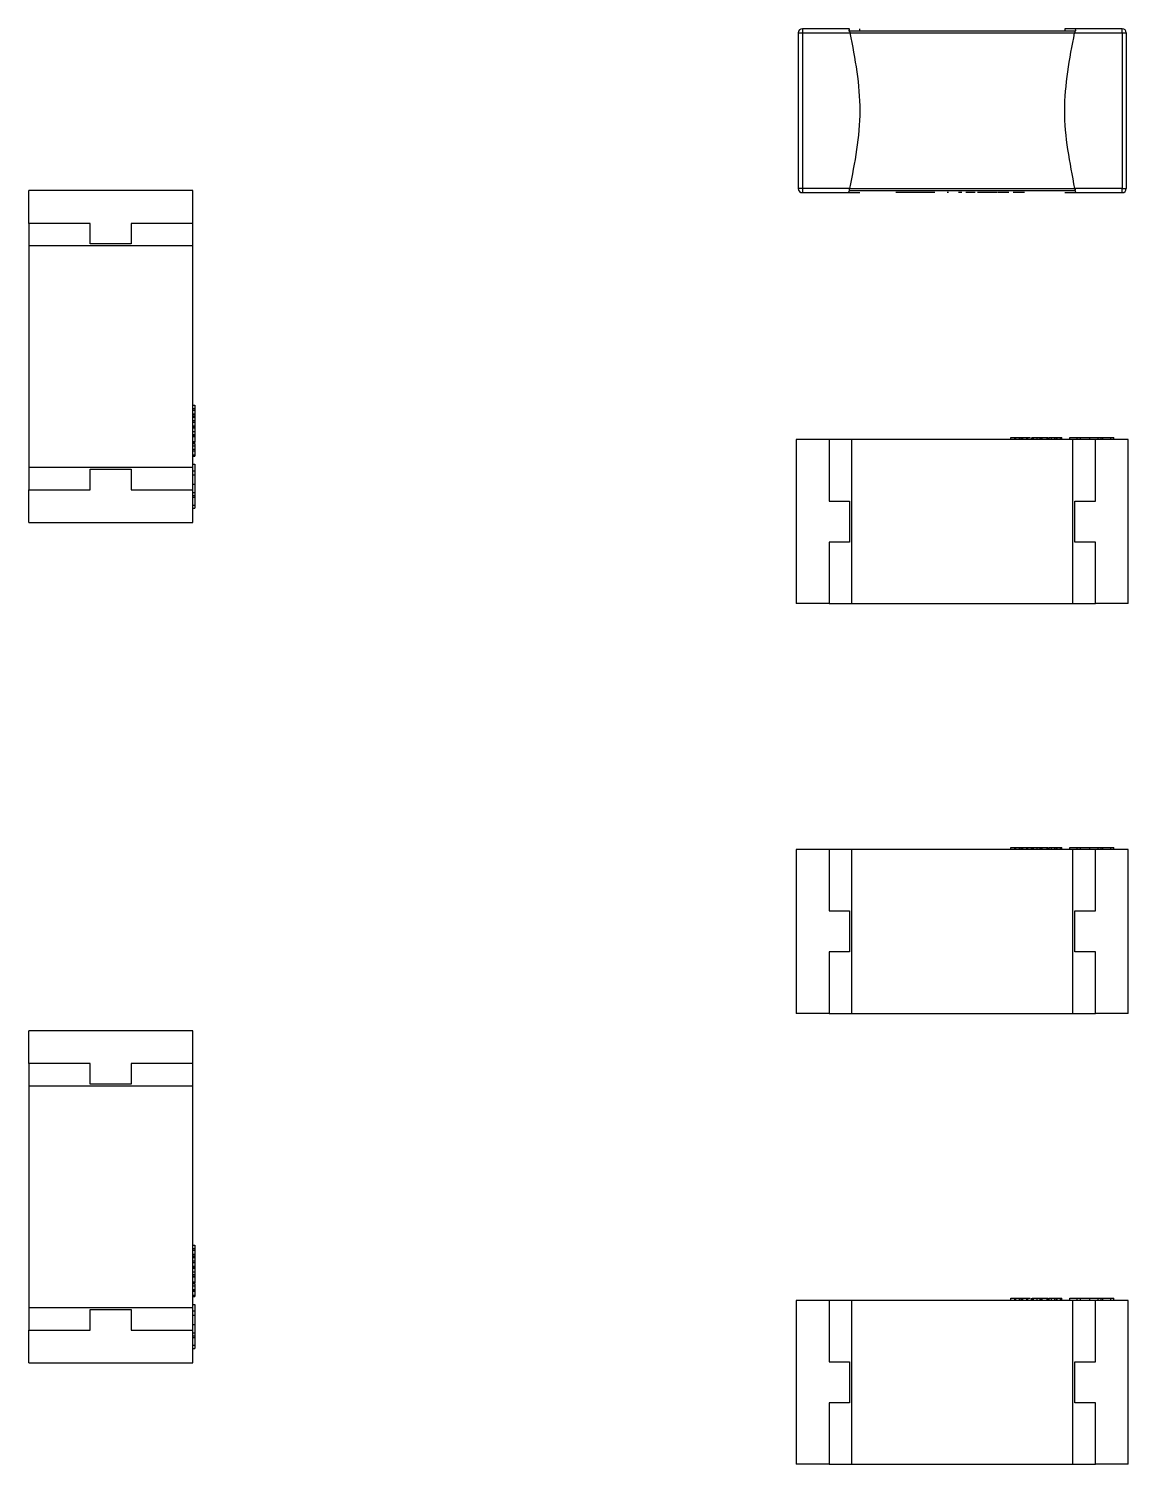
# Model space of a CAD drawing. Header units: millimetres. Extents: x 5 to 415, y 5 to 292.
# Drawn here: x 148.58 to 153.95, y 224.3 to 231.3 of the extents above; entities that cross this region are included whole.
import ezdxf

# ---------------------------------------------------------------- set-up
doc = ezdxf.new("R2010")
doc.units = ezdxf.units.MM

msp = doc.modelspace()

# ---------------------------------------------------------------- linework, layer by layer
at = {"color": 7, "linetype": 'Continuous', "lineweight": 25}
for p, q in [((152.3392, 231.2801), (152.3392, 230.5201)), ((152.3392, 231.2801), (152.3592, 231.2801)), ((152.3592, 231.3001), (152.3592, 231.2801)), ((152.5895, 231.3001), (152.3592, 231.3001)), ((152.3592, 231.2801), (152.591, 231.2801)), ((152.3592, 231.2801), (152.3592, 230.5201)), ((152.5866, 231.2968), (152.5849, 231.2901)), ((152.5895, 231.3001), (152.5869, 231.2974)), ((152.5884, 231.2844), (152.5884, 231.2974)), ((152.5884, 231.2901), (152.591, 231.2801)), ((152.5895, 231.2901), (152.5886, 231.2894)), ((152.5895, 231.2901), (153.6889, 231.2901)), ((152.591, 231.2801), (153.6874, 231.2801)), ((152.6392, 231.2901), (152.6392, 231.3001)), ((153.6392, 231.3001), (153.6392, 231.2901)), ((153.6889, 231.3001), (153.6392, 231.3001)), ((153.6874, 231.2801), (153.9192, 231.2801)), ((153.9192, 231.3001), (153.6889, 231.3001)), ((153.9192, 231.2801), (153.9192, 231.3001)), ((153.9192, 231.2801), (153.9192, 230.5201)), ((153.9192, 231.2801), (153.9392, 231.2801)), ((153.9392, 231.2801), (153.9392, 230.5201)), ((148.5843, 230.3501), (148.5843, 230.5101)), ((149.3843, 230.5101), (148.5843, 230.5101)), ((149.3843, 230.3501), (149.3843, 230.5101)), ((152.3592, 230.5201), (152.3392, 230.5201)), ((152.3592, 230.5201), (152.3592, 230.5001)), ((152.5895, 230.5201), (152.3592, 230.5201)), ((152.3592, 230.5001), (152.591, 230.5001)), ((152.5866, 230.5091), (152.5849, 230.5028)), ((152.5895, 230.5201), (152.5869, 230.5101)), ((152.5884, 230.5028), (152.591, 230.5001)), ((152.5895, 230.5201), (153.6889, 230.5201)), ((152.591, 230.5101), (153.6874, 230.5101)), ((152.591, 230.5001), (152.6388, 230.5001)), ((152.8749, 230.5001), (152.8649, 230.5001)), ((152.894, 230.5001), (152.8749, 230.5001)), ((153.1292, 230.5001), (153.1214, 230.5001)), ((153.1375, 230.5001), (153.1292, 230.5001)), ((153.2017, 230.5001), (153.1873, 230.5001)), ((153.2454, 230.5001), (153.2139, 230.5001)), ((153.2467, 230.5001), (153.2454, 230.5001)), ((153.2488, 230.5001), (153.2467, 230.5001)), ((153.2583, 230.5001), (153.2488, 230.5001)), ((153.2757, 230.5001), (153.2583, 230.5001)), ((153.3346, 230.5001), (153.3113, 230.5001)), ((153.343, 230.5001), (153.3346, 230.5001)), ((153.3662, 230.5001), (153.343, 230.5001)), ((153.411, 230.5001), (153.3877, 230.5001)), ((153.4194, 230.5001), (153.411, 230.5001)), ((153.4426, 230.5001), (153.4194, 230.5001)), ((153.6396, 230.5001), (153.6874, 230.5001)), ((153.6874, 230.5001), (153.69, 230.5028)), ((153.6874, 230.5001), (153.9192, 230.5001)), ((153.6916, 230.5101), (153.6889, 230.5201)), ((153.9192, 230.5201), (153.6889, 230.5201)), ((153.6936, 230.5028), (153.6918, 230.5091)), ((153.9192, 230.5001), (153.9192, 230.5201)), ((153.9192, 230.5201), (153.9392, 230.5201)), ((148.8843, 230.3501), (148.5843, 230.3501)), ((148.5843, 230.3501), (148.5843, 230.2401)), ((148.8843, 230.2501), (148.8843, 230.3501)), ((149.3843, 230.3501), (149.0843, 230.3501)), ((149.0843, 230.3501), (149.0843, 230.2501)), ((149.3843, 230.2401), (149.3843, 230.3501)), ((149.3843, 230.2401), (148.5843, 230.2401)), ((148.5843, 230.2401), (148.5843, 229.1601)), ((149.0843, 230.2501), (148.8843, 230.2501)), ((149.3843, 229.1601), (149.3843, 230.2401)), ((149.3843, 229.4638), (149.3943, 229.4638)), ((149.3943, 229.4458), (149.3843, 229.4458)), ((149.3843, 229.4392), (149.3943, 229.4392)), ((149.3843, 229.4211), (149.3943, 229.4211)), ((149.3843, 229.4185), (149.3943, 229.4185)), ((149.3943, 229.4638), (149.3943, 229.4458)), ((149.3943, 229.4458), (149.3943, 229.4392)), ((149.3943, 229.4392), (149.3943, 229.4211)), ((149.3843, 229.4113), (149.3943, 229.4113)), ((149.3843, 229.4044), (149.3943, 229.4044)), ((149.3943, 229.3863), (149.3843, 229.3863)), ((149.3843, 229.3798), (149.3943, 229.3798)), ((149.3843, 229.3617), (149.3943, 229.3617)), ((149.3843, 229.3591), (149.3943, 229.3591)), ((149.3843, 229.3519), (149.3943, 229.3519)), ((149.3943, 229.4113), (149.3943, 229.4058)), ((149.3943, 229.4044), (149.3943, 229.3863)), ((149.3943, 229.3863), (149.3943, 229.3798)), ((149.3943, 229.3798), (149.3943, 229.3617)), ((149.3943, 229.3617), (149.3943, 229.3609)), ((149.3843, 229.334), (149.3943, 229.334)), ((149.3843, 229.3204), (149.3943, 229.3204)), ((149.3843, 229.3131), (149.3943, 229.3131)), ((149.3943, 229.3115), (149.3843, 229.3115)), ((149.3843, 229.3104), (149.3943, 229.3104)), ((149.3843, 229.286), (149.3943, 229.286)), ((149.3843, 229.2843), (149.3943, 229.2843)), ((149.3843, 229.2805), (149.3943, 229.2805)), ((149.3943, 229.2805), (149.3843, 229.2805)), ((149.3843, 229.2765), (149.3943, 229.2765)), ((149.3943, 229.334), (149.3943, 229.3204)), ((149.3943, 229.3204), (149.3943, 229.3131)), ((149.3943, 229.3131), (149.3943, 229.3115)), ((149.3943, 229.3115), (149.3943, 229.3104)), ((149.3943, 229.3104), (149.3943, 229.286)), ((149.3943, 229.2853), (149.3943, 229.2843)), ((152.3292, 229.2951), (152.3292, 228.4951)), ((152.4892, 229.2951), (152.3292, 229.2951)), ((152.4892, 229.2951), (152.4892, 228.9951)), ((152.5992, 229.2951), (152.4892, 229.2951)), ((152.5992, 229.2951), (152.5992, 228.4951)), ((153.6792, 229.2951), (152.5992, 229.2951)), ((153.3755, 229.3051), (153.3936, 229.3051)), ((153.3755, 229.2951), (153.3755, 229.3051)), ((153.3936, 229.3051), (153.3936, 229.2951)), ((153.3936, 229.3051), (153.4001, 229.3051)), ((153.4001, 229.2951), (153.4001, 229.3051)), ((153.4001, 229.3051), (153.4182, 229.3051)), ((153.4182, 229.2951), (153.4182, 229.3051)), ((153.4208, 229.2951), (153.4208, 229.3051)), ((153.428, 229.3051), (153.4335, 229.3051)), ((153.428, 229.2951), (153.428, 229.3051)), ((153.4349, 229.3051), (153.453, 229.3051)), ((153.4349, 229.2951), (153.4349, 229.3051)), ((153.453, 229.3051), (153.453, 229.2951)), ((153.453, 229.3051), (153.4595, 229.3051)), ((153.4595, 229.2951), (153.4595, 229.3051)), ((153.4595, 229.3051), (153.4711, 229.3051)), ((153.4776, 229.2951), (153.4776, 229.3051)), ((153.4802, 229.2951), (153.4802, 229.3051)), ((153.4874, 229.2951), (153.4874, 229.3051)), ((153.5053, 229.3051), (153.5189, 229.3051)), ((153.5053, 229.2951), (153.5053, 229.3051)), ((153.5189, 229.2951), (153.5189, 229.3051)), ((153.5189, 229.3051), (153.5262, 229.3051)), ((153.5262, 229.3051), (153.5278, 229.3051)), ((153.5262, 229.2951), (153.5262, 229.3051)), ((153.5278, 229.3051), (153.5289, 229.3051)), ((153.5278, 229.3051), (153.5278, 229.2951)), ((153.5289, 229.3051), (153.5534, 229.3051)), ((153.5289, 229.2951), (153.5289, 229.3051)), ((153.5534, 229.2951), (153.5534, 229.3051)), ((153.554, 229.3051), (153.555, 229.3051)), ((153.555, 229.2951), (153.555, 229.3051)), ((153.5588, 229.2951), (153.5588, 229.3051)), ((153.5589, 229.3051), (153.5589, 229.2951)), ((153.5629, 229.2951), (153.5629, 229.3051)), ((153.5741, 229.2951), (153.5741, 229.3051)), ((153.5915, 229.2951), (153.5915, 229.3051)), ((153.5984, 229.2951), (153.5984, 229.3051)), ((153.5998, 229.3051), (153.5998, 229.2951)), ((153.6003, 229.3051), (153.6192, 229.3051)), ((153.6003, 229.3051), (153.6003, 229.2951)), ((153.6192, 229.3051), (153.6254, 229.3051)), ((153.6192, 229.2951), (153.6192, 229.3051)), ((153.6254, 229.2951), (153.6254, 229.3051)), ((153.6642, 229.2951), (153.6642, 229.3051)), ((153.6792, 228.4951), (153.6792, 229.2951)), ((153.7892, 229.2951), (153.6792, 229.2951)), ((153.6976, 229.3051), (153.6976, 229.2951)), ((153.7158, 229.2951), (153.7158, 229.3051)), ((153.7617, 229.2951), (153.7617, 229.3051)), ((153.9492, 229.2951), (153.7892, 229.2951)), ((153.7892, 228.9951), (153.7892, 229.2951)), ((153.8022, 229.2951), (153.8022, 229.3051)), ((153.8171, 229.2951), (153.8171, 229.3051)), ((153.8248, 229.2951), (153.8248, 229.3051)), ((153.8636, 229.2951), (153.8636, 229.3051)), ((153.8795, 229.2951), (153.8795, 229.3051)), ((153.9492, 228.4951), (153.9492, 229.2951)), ((149.3843, 229.2652), (149.3943, 229.2652)), ((149.3843, 229.2478), (149.3943, 229.2478)), ((149.3843, 229.2409), (149.3943, 229.2409)), ((149.3943, 229.2395), (149.3843, 229.2395)), ((149.3943, 229.239), (149.3843, 229.239)), ((149.3843, 229.2201), (149.3943, 229.2201)), ((149.3843, 229.214), (149.3943, 229.214)), ((149.3943, 229.239), (149.3943, 229.2201)), ((149.3943, 229.2201), (149.3943, 229.214)), ((148.5843, 229.1601), (149.3843, 229.1601)), ((148.5843, 229.1601), (148.5843, 229.0501)), ((148.8843, 229.1501), (149.0843, 229.1501)), ((148.8843, 229.0501), (148.8843, 229.1501)), ((149.0843, 229.1501), (149.0843, 229.0501)), ((149.3843, 229.1751), (149.3943, 229.1751)), ((149.3843, 229.0501), (149.3843, 229.1601)), ((149.3943, 229.1417), (149.3843, 229.1417)), ((149.3843, 229.1235), (149.3943, 229.1235)), ((149.3843, 229.0776), (149.3943, 229.0776)), ((148.5843, 229.0501), (148.8843, 229.0501)), ((148.5843, 228.8901), (148.5843, 229.0501)), ((149.0843, 229.0501), (149.3843, 229.0501)), ((149.3843, 228.8901), (149.3843, 229.0501)), ((149.3843, 229.0371), (149.3943, 229.0371)), ((149.3843, 229.0223), (149.3943, 229.0223)), ((149.3843, 229.0145), (149.3943, 229.0145)), ((152.4892, 228.9951), (152.5892, 228.9951)), ((152.5892, 228.9951), (152.5892, 228.7951)), ((153.6892, 228.7951), (153.6892, 228.9951)), ((153.6892, 228.9951), (153.7892, 228.9951)), ((149.3843, 228.9757), (149.3943, 228.9757)), ((149.3843, 228.9598), (149.3943, 228.9598)), ((148.5843, 228.8901), (149.3843, 228.8901)), ((152.5892, 228.7951), (152.4892, 228.7951)), ((152.4892, 228.7951), (152.4892, 228.4951)), ((153.7892, 228.7951), (153.6892, 228.7951)), ((153.7892, 228.4951), (153.7892, 228.7951)), ((152.4892, 228.4951), (152.3292, 228.4951)), ((152.4892, 228.4951), (152.5992, 228.4951)), ((152.5992, 228.4951), (153.6792, 228.4951)), ((153.6792, 228.4951), (153.7892, 228.4951)), ((153.9492, 228.4951), (153.7892, 228.4951)), ((152.3292, 227.2951), (152.3292, 226.4951)), ((152.4892, 227.2951), (152.3292, 227.2951)), ((152.4892, 227.2951), (152.4892, 226.9951)), ((152.5992, 227.2951), (152.4892, 227.2951)), ((153.6792, 227.2951), (152.5992, 227.2951)), ((152.5992, 227.2951), (152.5992, 226.4951)), ((153.3755, 227.3051), (153.3936, 227.3051)), ((153.3755, 227.2951), (153.3755, 227.3051)), ((153.3936, 227.3051), (153.4001, 227.3051)), ((153.3936, 227.3051), (153.3936, 227.2951)), ((153.4001, 227.3051), (153.4182, 227.3051)), ((153.4001, 227.2951), (153.4001, 227.3051)), ((153.4182, 227.2951), (153.4182, 227.3051)), ((153.4208, 227.2951), (153.4208, 227.3051)), ((153.428, 227.2951), (153.428, 227.3051)), ((153.428, 227.3051), (153.4335, 227.3051)), ((153.4349, 227.3051), (153.453, 227.3051)), ((153.4349, 227.2951), (153.4349, 227.3051)), ((153.453, 227.3051), (153.453, 227.2951)), ((153.453, 227.3051), (153.4595, 227.3051)), ((153.4595, 227.2951), (153.4595, 227.3051)), ((153.4595, 227.3051), (153.4776, 227.3051)), ((153.4776, 227.2951), (153.4776, 227.3051)), ((153.4776, 227.3051), (153.4784, 227.3051)), ((153.4802, 227.2951), (153.4802, 227.3051)), ((153.4874, 227.2951), (153.4874, 227.3051)), ((153.5053, 227.3051), (153.5189, 227.3051)), ((153.5053, 227.2951), (153.5053, 227.3051)), ((153.5189, 227.2951), (153.5189, 227.3051)), ((153.5189, 227.3051), (153.5262, 227.3051)), ((153.5262, 227.2951), (153.5262, 227.3051)), ((153.5262, 227.3051), (153.5278, 227.3051)), ((153.5278, 227.3051), (153.5289, 227.3051)), ((153.5278, 227.3051), (153.5278, 227.2951)), ((153.5289, 227.2951), (153.5289, 227.3051)), ((153.5289, 227.3051), (153.5534, 227.3051)), ((153.5534, 227.2951), (153.5534, 227.3051)), ((153.554, 227.3051), (153.555, 227.3051)), ((153.555, 227.2951), (153.555, 227.3051)), ((153.5588, 227.2951), (153.5588, 227.3051)), ((153.5589, 227.3051), (153.5589, 227.2951)), ((153.5629, 227.2951), (153.5629, 227.3051)), ((153.5741, 227.2951), (153.5741, 227.3051)), ((153.5915, 227.2951), (153.5915, 227.3051)), ((153.5984, 227.2951), (153.5984, 227.3051)), ((153.5998, 227.3051), (153.5998, 227.2951)), ((153.6003, 227.3051), (153.6192, 227.3051)), ((153.6003, 227.3051), (153.6003, 227.2951)), ((153.6192, 227.2951), (153.6192, 227.3051)), ((153.6192, 227.3051), (153.6254, 227.3051)), ((153.6254, 227.2951), (153.6254, 227.3051)), ((153.6642, 227.2951), (153.6642, 227.3051)), ((153.6792, 226.4951), (153.6792, 227.2951)), ((153.7892, 227.2951), (153.6792, 227.2951)), ((153.6976, 227.3051), (153.6976, 227.2951)), ((153.7158, 227.2951), (153.7158, 227.3051)), ((153.7617, 227.2951), (153.7617, 227.3051)), ((153.7892, 226.9951), (153.7892, 227.2951)), ((153.9492, 227.2951), (153.7892, 227.2951)), ((153.8022, 227.2951), (153.8022, 227.3051)), ((153.8171, 227.2951), (153.8171, 227.3051)), ((153.8248, 227.2951), (153.8248, 227.3051)), ((153.8636, 227.2951), (153.8636, 227.3051)), ((153.8795, 227.2951), (153.8795, 227.3051)), ((153.9492, 226.4951), (153.9492, 227.2951)), ((152.4892, 226.9951), (152.5892, 226.9951)), ((152.5892, 226.9951), (152.5892, 226.7951)), ((153.6892, 226.9951), (153.7892, 226.9951)), ((153.6892, 226.7951), (153.6892, 226.9951)), ((152.5892, 226.7951), (152.4892, 226.7951)), ((152.4892, 226.7951), (152.4892, 226.4951)), ((153.7892, 226.7951), (153.6892, 226.7951)), ((153.7892, 226.4951), (153.7892, 226.7951)), ((152.4892, 226.4951), (152.3292, 226.4951)), ((152.4892, 226.4951), (152.5992, 226.4951)), ((152.5992, 226.4951), (153.6792, 226.4951)), ((153.6792, 226.4951), (153.7892, 226.4951)), ((153.9492, 226.4951), (153.7892, 226.4951)), ((148.5843, 226.2501), (148.5843, 226.4101)), ((149.3843, 226.4101), (148.5843, 226.4101)), ((149.3843, 226.2501), (149.3843, 226.4101)), ((148.8843, 226.2501), (148.5843, 226.2501)), ((148.5843, 226.2501), (148.5843, 226.1401)), ((148.8843, 226.1501), (148.8843, 226.2501)), ((149.3843, 226.2501), (149.0843, 226.2501)), ((149.0843, 226.2501), (149.0843, 226.1501)), ((149.3843, 226.1401), (149.3843, 226.2501)), ((149.3843, 226.1401), (148.5843, 226.1401)), ((148.5843, 226.1401), (148.5843, 225.0601)), ((149.0843, 226.1501), (148.8843, 226.1501)), ((149.3843, 225.0601), (149.3843, 226.1401)), ((149.3843, 225.3638), (149.3943, 225.3638)), ((149.3943, 225.3638), (149.3943, 225.3458)), ((149.3943, 225.3458), (149.3843, 225.3458)), ((149.3843, 225.3392), (149.3943, 225.3392)), ((149.3843, 225.3211), (149.3943, 225.3211)), ((149.3843, 225.3185), (149.3943, 225.3185)), ((149.3843, 225.3113), (149.3943, 225.3113)), ((149.3843, 225.3044), (149.3943, 225.3044)), ((149.3943, 225.2863), (149.3843, 225.2863)), ((149.3943, 225.3458), (149.3943, 225.3392)), ((149.3943, 225.3392), (149.3943, 225.3211)), ((149.3943, 225.3113), (149.3943, 225.3058)), ((149.3943, 225.3044), (149.3943, 225.2863)), ((149.3943, 225.2863), (149.3943, 225.2798)), ((149.3843, 225.2798), (149.3943, 225.2798)), ((149.3843, 225.2617), (149.3943, 225.2617)), ((149.3843, 225.2591), (149.3943, 225.2591)), ((149.3843, 225.2519), (149.3943, 225.2519)), ((149.3843, 225.234), (149.3943, 225.234)), ((149.3843, 225.2204), (149.3943, 225.2204)), ((149.3843, 225.2131), (149.3943, 225.2131)), ((149.3943, 225.2115), (149.3843, 225.2115)), ((149.3943, 225.2798), (149.3943, 225.2617)), ((149.3943, 225.2617), (149.3943, 225.2609)), ((149.3943, 225.234), (149.3943, 225.2204)), ((149.3943, 225.2204), (149.3943, 225.2131)), ((149.3943, 225.2131), (149.3943, 225.2115)), ((149.3943, 225.2115), (149.3943, 225.2104)), ((149.3843, 225.2104), (149.3943, 225.2104)), ((149.3843, 225.186), (149.3943, 225.186)), ((149.3843, 225.1843), (149.3943, 225.1843)), ((149.3843, 225.1805), (149.3943, 225.1805)), ((149.3943, 225.1805), (149.3843, 225.1805)), ((149.3843, 225.1765), (149.3943, 225.1765)), ((149.3843, 225.1652), (149.3943, 225.1652)), ((149.3843, 225.1478), (149.3943, 225.1478)), ((149.3843, 225.1409), (149.3943, 225.1409)), ((149.3943, 225.2104), (149.3943, 225.186)), ((149.3943, 225.1853), (149.3943, 225.1843)), ((149.3943, 225.1395), (149.3843, 225.1395)), ((149.3943, 225.139), (149.3843, 225.139)), ((149.3843, 225.1201), (149.3943, 225.1201)), ((149.3843, 225.114), (149.3943, 225.114)), ((149.3843, 225.0751), (149.3943, 225.0751)), ((149.3943, 225.1395), (149.3943, 225.139)), ((149.3943, 225.139), (149.3943, 225.1201)), ((149.3943, 225.1201), (149.3943, 225.114)), ((152.3292, 225.0951), (152.3292, 224.2951)), ((152.4892, 225.0951), (152.3292, 225.0951)), ((152.4892, 225.0951), (152.4892, 224.7951)), ((152.5992, 225.0951), (152.4892, 225.0951)), ((152.5992, 225.0951), (152.5992, 224.2951)), ((153.6792, 225.0951), (152.5992, 225.0951)), ((153.3755, 225.1051), (153.3936, 225.1051)), ((153.3755, 225.0951), (153.3755, 225.1051)), ((153.3936, 225.1051), (153.4001, 225.1051)), ((153.3936, 225.1051), (153.3936, 225.0951)), ((153.4001, 225.1051), (153.4182, 225.1051)), ((153.4001, 225.0951), (153.4001, 225.1051)), ((153.4182, 225.0951), (153.4182, 225.1051)), ((153.4208, 225.0951), (153.4208, 225.1051)), ((153.428, 225.0951), (153.428, 225.1051)), ((153.428, 225.1051), (153.4335, 225.1051)), ((153.4349, 225.1051), (153.453, 225.1051)), ((153.4349, 225.0951), (153.4349, 225.1051)), ((153.453, 225.1051), (153.4595, 225.1051)), ((153.453, 225.1051), (153.453, 225.0951)), ((153.4595, 225.0951), (153.4595, 225.1051)), ((153.4595, 225.1051), (153.4711, 225.1051)), ((153.4776, 225.0951), (153.4776, 225.1051)), ((153.4802, 225.0951), (153.4802, 225.1051)), ((153.4874, 225.0951), (153.4874, 225.1051)), ((153.5053, 225.1051), (153.5189, 225.1051)), ((153.5053, 225.0951), (153.5053, 225.1051)), ((153.5189, 225.0951), (153.5189, 225.1051)), ((153.5189, 225.1051), (153.5262, 225.1051)), ((153.5262, 225.1051), (153.5278, 225.1051)), ((153.5262, 225.0951), (153.5262, 225.1051)), ((153.5278, 225.1051), (153.5289, 225.1051)), ((153.5278, 225.1051), (153.5278, 225.0951)), ((153.5289, 225.1051), (153.5534, 225.1051)), ((153.5289, 225.0951), (153.5289, 225.1051)), ((153.5534, 225.0951), (153.5534, 225.1051)), ((153.554, 225.1051), (153.555, 225.1051)), ((153.555, 225.0951), (153.555, 225.1051)), ((153.5588, 225.0951), (153.5588, 225.1051)), ((153.5589, 225.1051), (153.5589, 225.0951)), ((153.5629, 225.0951), (153.5629, 225.1051)), ((153.5741, 225.0951), (153.5741, 225.1051)), ((153.5915, 225.0951), (153.5915, 225.1051)), ((153.5984, 225.0951), (153.5984, 225.1051)), ((153.5998, 225.1051), (153.5998, 225.0951)), ((153.6003, 225.1051), (153.6192, 225.1051)), ((153.6003, 225.1051), (153.6003, 225.0951)), ((153.6192, 225.1051), (153.6254, 225.1051)), ((153.6192, 225.0951), (153.6192, 225.1051)), ((153.6254, 225.0951), (153.6254, 225.1051)), ((153.6642, 225.0951), (153.6642, 225.1051)), ((153.6792, 224.2951), (153.6792, 225.0951)), ((153.7892, 225.0951), (153.6792, 225.0951)), ((153.6976, 225.1051), (153.6976, 225.0951)), ((153.7158, 225.0951), (153.7158, 225.1051)), ((153.7617, 225.0951), (153.7617, 225.1051)), ((153.7892, 224.7951), (153.7892, 225.0951)), ((153.9492, 225.0951), (153.7892, 225.0951)), ((153.8022, 225.0951), (153.8022, 225.1051)), ((153.8171, 225.0951), (153.8171, 225.1051)), ((153.8248, 225.0951), (153.8248, 225.1051)), ((153.8636, 225.0951), (153.8636, 225.1051)), ((153.8795, 225.0951), (153.8795, 225.1051)), ((153.9492, 224.2951), (153.9492, 225.0951)), ((148.5843, 225.0601), (149.3843, 225.0601)), ((148.5843, 225.0601), (148.5843, 224.9501)), ((148.8843, 224.9501), (148.8843, 225.0501)), ((148.8843, 225.0501), (149.0843, 225.0501)), ((149.0843, 225.0501), (149.0843, 224.9501)), ((149.3843, 224.9501), (149.3843, 225.0601)), ((149.3943, 225.0417), (149.3843, 225.0417)), ((149.3843, 225.0235), (149.3943, 225.0235)), ((148.5843, 224.7901), (148.5843, 224.9501)), ((148.5843, 224.9501), (148.8843, 224.9501)), ((149.0843, 224.9501), (149.3843, 224.9501)), ((149.3843, 224.9776), (149.3943, 224.9776)), ((149.3843, 224.7901), (149.3843, 224.9501)), ((149.3843, 224.9371), (149.3943, 224.9371)), ((149.3843, 224.9223), (149.3943, 224.9223)), ((149.3843, 224.9145), (149.3943, 224.9145)), ((149.3843, 224.8757), (149.3943, 224.8757)), ((149.3843, 224.8598), (149.3943, 224.8598)), ((152.4892, 224.7951), (152.5892, 224.7951)), ((152.5892, 224.7951), (152.5892, 224.5951)), ((153.6892, 224.7951), (153.7892, 224.7951)), ((153.6892, 224.5951), (153.6892, 224.7951)), ((148.5843, 224.7901), (149.3843, 224.7901)), ((152.5892, 224.5951), (152.4892, 224.5951)), ((152.4892, 224.5951), (152.4892, 224.2951)), ((153.7892, 224.5951), (153.6892, 224.5951)), ((153.7892, 224.2951), (153.7892, 224.5951)), ((152.4892, 224.2951), (152.3292, 224.2951)), ((152.4892, 224.2951), (152.5992, 224.2951)), ((152.5992, 224.2951), (153.6792, 224.2951)), ((153.6792, 224.2951), (153.7892, 224.2951)), ((153.9492, 224.2951), (153.7892, 224.2951))]:
    msp.add_line(p, q, dxfattribs=at)
for centre, start, end in [((152.3592, 231.2801), 90, 180), ((153.9192, 231.2801), 0, 90), ((152.3592, 230.5201), 180, 270), ((153.9192, 230.5201), 270, 0)]:
    msp.add_arc(centre, 0.02, start, end, dxfattribs=at)
for points in [[(152.591, 231.2801), (152.6153, 231.1534), (152.6637, 230.8999), (152.6143, 230.6467), (152.5895, 230.5201)], [(153.6889, 230.5201), (153.6642, 230.6467), (153.6148, 230.8999), (153.6632, 231.1534), (153.6874, 231.2801)], [(153.69, 231.2901), (153.6896, 231.2885), (153.6887, 231.2854), (153.6878, 231.2818), (153.6874, 231.2801)], [(152.591, 230.5101), (152.5908, 230.5102), (152.5904, 230.5104), (152.5898, 230.5117), (152.5892, 230.5138), (152.5888, 230.5156), (152.5886, 230.5165)]]:
    msp.add_open_spline(points, degree=3, dxfattribs=at)
for points, knots in [([(153.6936, 231.2903), (153.6932, 231.2921), (153.6927, 231.2948), (153.6914, 231.298), (153.6902, 231.2998), (153.6893, 231.3), (153.6889, 231.3001)], [0, 0, 0, 0, 0.323401, 0.46276, 0.799985, 1, 1, 1, 1]), ([(152.8649, 230.5001), (152.8556, 230.5001), (152.8368, 230.5001), (152.8223, 230.5001), (152.815, 230.5001)], [0, 0, 0, 0, 0.498163, 1, 1, 1, 1]), ([(152.946, 230.5001), (152.9367, 230.5001), (152.918, 230.5001), (152.902, 230.5001), (152.894, 230.5001)], [0, 0, 0, 0, 0.496555, 1, 1, 1, 1]), ([(153.005, 230.5001), (152.9961, 230.5001), (152.9786, 230.5001), (152.9568, 230.5001), (152.946, 230.5001)], [0, 0, 0, 0, 0.505641, 1, 1, 1, 1]), ([(153.0714, 230.5001), (153.071, 230.5001), (153.0706, 230.5001), (153.0664, 230.5001), (153.0655, 230.5001)], [0, 0, 0, 0, 0.782382, 1, 1, 1, 1]), ([(153.1648, 230.5001), (153.1624, 230.5001), (153.1572, 230.5001), (153.1564, 230.5001), (153.156, 230.5001)], [0, 0, 0, 0, 0.479486, 1, 1, 1, 1]), ([(153.1873, 230.5001), (153.183, 230.5001), (153.1747, 230.5001), (153.1681, 230.5001), (153.1648, 230.5001)], [0, 0, 0, 0, 0.5100312, 1, 1, 1, 1]), ([(153.1808, 230.5001), (153.178, 230.5001), (153.1728, 230.5001), (153.168, 230.5001), (153.1658, 230.5001)], [0, 0, 0, 0, 0.513988, 1, 1, 1, 1]), ([(153.2987, 230.5001), (153.2954, 230.5001), (153.2884, 230.5001), (153.28, 230.5001), (153.2757, 230.5001)], [0, 0, 0, 0, 0.483703, 1, 1, 1, 1]), ([(153.3079, 230.5001), (153.3075, 230.5001), (153.3068, 230.5001), (153.3028, 230.5001), (153.3001, 230.5001), (153.2987, 230.5001)], [0, 0, 0, 0, 0.511933, 0.753969, 1, 1, 1, 1]), ([(153.6899, 230.5165), (153.6897, 230.5156), (153.6892, 230.5138), (153.6886, 230.5117), (153.688, 230.5104), (153.6876, 230.5102), (153.6874, 230.5101)], [0, 0, 0, 0, 0.249933, 0.499955, 0.749978, 1, 1, 1, 1]), ([(149.3943, 229.4185), (149.3943, 229.4182), (149.3943, 229.4178), (149.3943, 229.4144), (149.3943, 229.4121), (149.3943, 229.4113)], [0, 0, 0, 0, 0.482247, 0.843898, 1, 1, 1, 1]), ([(149.3943, 229.3591), (149.3943, 229.3588), (149.3943, 229.3584), (149.3943, 229.355), (149.3943, 229.3526), (149.3943, 229.3519)], [0, 0, 0, 0, 0.482247, 0.843898, 1, 1, 1, 1]), ([(149.3943, 229.3519), (149.3943, 229.3497), (149.3943, 229.3452), (149.3943, 229.3387), (149.3943, 229.335), (149.3943, 229.334)], [0, 0, 0, 0, 0.42241, 0.842679, 1, 1, 1, 1]), ([(149.3943, 229.2843), (149.3943, 229.2835), (149.3943, 229.2819), (149.3943, 229.2806), (149.3943, 229.2805), (149.3943, 229.2805)], [0, 0, 0, 0, 0.371795, 0.746684, 1, 1, 1, 1]), ([(149.3943, 229.2765), (149.3943, 229.2753), (149.3943, 229.273), (149.3943, 229.2691), (149.3943, 229.2665), (149.3943, 229.2652)], [0, 0, 0, 0, 0.3158119, 0.6553478, 1, 1, 1, 1]), ([(153.4208, 229.3051), (153.4211, 229.3051), (153.4215, 229.3051), (153.4249, 229.3051), (153.4273, 229.3051), (153.428, 229.3051)], [0, 0, 0, 0, 0.482247, 0.843898, 1, 1, 1, 1]), ([(153.4802, 229.3051), (153.4805, 229.3051), (153.481, 229.3051), (153.4843, 229.3051), (153.4867, 229.3051), (153.4874, 229.3051)], [0, 0, 0, 0, 0.482247, 0.843898, 1, 1, 1, 1]), ([(153.4874, 229.3051), (153.4896, 229.3051), (153.4941, 229.3051), (153.5006, 229.3051), (153.5043, 229.3051), (153.5053, 229.3051)], [0, 0, 0, 0, 0.42241, 0.842679, 1, 1, 1, 1]), ([(153.555, 229.3051), (153.5558, 229.3051), (153.5575, 229.3051), (153.5587, 229.3051), (153.5588, 229.3051), (153.5588, 229.3051)], [0, 0, 0, 0, 0.371795, 0.746684, 1, 1, 1, 1]), ([(153.5629, 229.3051), (153.564, 229.3051), (153.5664, 229.3051), (153.5702, 229.3051), (153.5728, 229.3051), (153.5741, 229.3051)], [0, 0, 0, 0, 0.315812, 0.655348, 1, 1, 1, 1]), ([(153.5669, 229.3051), (153.5671, 229.3051), (153.5673, 229.3051), (153.5696, 229.3051), (153.5723, 229.3051), (153.5757, 229.3051), (153.5781, 229.3051), (153.5792, 229.3051)], [0, 0, 0, 0, 0.332413, 0.489232, 0.646715, 0.835876, 1, 1, 1, 1]), ([(153.5741, 229.3051), (153.5773, 229.3051), (153.5821, 229.3051), (153.5879, 229.3051), (153.5903, 229.3051), (153.5915, 229.3051)], [0, 0, 0, 0, 0.495819, 0.741985, 1, 1, 1, 1]), ([(153.5915, 229.3051), (153.5932, 229.3051), (153.5964, 229.3051), (153.5982, 229.3051), (153.5983, 229.3051), (153.5984, 229.3051)], [0, 0, 0, 0, 0.3820907, 0.7623084, 1, 1, 1, 1]), ([(153.6642, 229.3051), (153.6648, 229.3051), (153.666, 229.3051), (153.6741, 229.3051), (153.685, 229.3051), (153.6938, 229.3051), (153.6976, 229.3051)], [0, 0, 0, 0, 0.259817, 0.51936, 0.790661, 1, 1, 1, 1]), ([(153.6976, 229.3051), (153.6989, 229.3051), (153.7017, 229.3051), (153.7078, 229.3051), (153.7132, 229.3051), (153.7158, 229.3051)], [0, 0, 0, 0, 0.308143, 0.649588, 1, 1, 1, 1]), ([(153.7158, 229.3051), (153.7213, 229.3051), (153.7322, 229.3051), (153.7486, 229.3051), (153.7585, 229.3051), (153.7617, 229.3051)], [0, 0, 0, 0, 0.403455, 0.807369, 1, 1, 1, 1]), ([(153.7617, 229.3051), (153.7685, 229.3051), (153.782, 229.3051), (153.7952, 229.3051), (153.8015, 229.3051), (153.8022, 229.3051)], [0, 0, 0, 0, 0.468839, 0.937532, 1, 1, 1, 1]), ([(153.8022, 229.3051), (153.8049, 229.3051), (153.809, 229.3051), (153.8138, 229.3051), (153.816, 229.3051), (153.8171, 229.3051)], [0, 0, 0, 0, 0.493301, 0.746115, 1, 1, 1, 1]), ([(153.8171, 229.3051), (153.8177, 229.3051), (153.8191, 229.3051), (153.8217, 229.3051), (153.8236, 229.3051), (153.8248, 229.3051)], [0, 0, 0, 0, 0.261766, 0.523548, 1, 1, 1, 1]), ([(153.8248, 229.3051), (153.8309, 229.3051), (153.8432, 229.3051), (153.8561, 229.3051), (153.8621, 229.3051), (153.8636, 229.3051)], [0, 0, 0, 0, 0.426314, 0.852603, 1, 1, 1, 1]), ([(153.8636, 229.3051), (153.8675, 229.3051), (153.8752, 229.3051), (153.8791, 229.3051), (153.8794, 229.3051), (153.8795, 229.3051)], [0, 0, 0, 0, 0.424889, 0.84963, 1, 1, 1, 1]), ([(149.3943, 229.2724), (149.3943, 229.2723), (149.3943, 229.272), (149.3943, 229.2697), (149.3943, 229.267), (149.3943, 229.2637), (149.3943, 229.2613), (149.3943, 229.2602)], [0, 0, 0, 0, 0.332413, 0.489232, 0.646715, 0.835876, 1, 1, 1, 1]), ([(149.3943, 229.2652), (149.3943, 229.262), (149.3943, 229.2572), (149.3943, 229.2514), (149.3943, 229.249), (149.3943, 229.2478)], [0, 0, 0, 0, 0.495819, 0.741985, 1, 1, 1, 1]), ([(149.3943, 229.2478), (149.3943, 229.2462), (149.3943, 229.2429), (149.3943, 229.2411), (149.3943, 229.241), (149.3943, 229.2409)], [0, 0, 0, 0, 0.3820907, 0.7623084, 1, 1, 1, 1]), ([(149.3943, 229.1751), (149.3943, 229.1745), (149.3943, 229.1733), (149.3943, 229.1652), (149.3943, 229.1543), (149.3943, 229.1455), (149.3943, 229.1417)], [0, 0, 0, 0, 0.259817, 0.51936, 0.790661, 1, 1, 1, 1]), ([(149.3943, 229.1417), (149.3943, 229.1404), (149.3943, 229.1376), (149.3943, 229.1315), (149.3943, 229.1262), (149.3943, 229.1235)], [0, 0, 0, 0, 0.308143, 0.649588, 1, 1, 1, 1]), ([(149.3943, 229.1235), (149.3943, 229.118), (149.3943, 229.1071), (149.3943, 229.0907), (149.3943, 229.0808), (149.3943, 229.0776)], [0, 0, 0, 0, 0.4034555, 0.8073691, 1, 1, 1, 1]), ([(149.3943, 229.0776), (149.3943, 229.0708), (149.3943, 229.0573), (149.3943, 229.0441), (149.3943, 229.0378), (149.3943, 229.0371)], [0, 0, 0, 0, 0.468839, 0.937532, 1, 1, 1, 1]), ([(149.3943, 229.0371), (149.3943, 229.0344), (149.3943, 229.0303), (149.3943, 229.0256), (149.3943, 229.0234), (149.3943, 229.0223)], [0, 0, 0, 0, 0.493301, 0.746115, 1, 1, 1, 1]), ([(149.3943, 229.0223), (149.3943, 229.0216), (149.3943, 229.0202), (149.3943, 229.0176), (149.3943, 229.0157), (149.3943, 229.0145)], [0, 0, 0, 0, 0.261766, 0.523548, 1, 1, 1, 1]), ([(149.3943, 229.0145), (149.3943, 229.0084), (149.3943, 228.9961), (149.3943, 228.9832), (149.3943, 228.9772), (149.3943, 228.9757)], [0, 0, 0, 0, 0.426314, 0.852603, 1, 1, 1, 1]), ([(149.3943, 228.9757), (149.3943, 228.9718), (149.3943, 228.9642), (149.3943, 228.9602), (149.3943, 228.9599), (149.3943, 228.9598)], [0, 0, 0, 0, 0.424889, 0.84963, 1, 1, 1, 1]), ([(153.4208, 227.3051), (153.4211, 227.3051), (153.4215, 227.3051), (153.4249, 227.3051), (153.4273, 227.3051), (153.428, 227.3051)], [0, 0, 0, 0, 0.482247, 0.843898, 1, 1, 1, 1]), ([(153.4802, 227.3051), (153.4805, 227.3051), (153.481, 227.3051), (153.4843, 227.3051), (153.4867, 227.3051), (153.4874, 227.3051)], [0, 0, 0, 0, 0.482247, 0.843898, 1, 1, 1, 1]), ([(153.4874, 227.3051), (153.4896, 227.3051), (153.4941, 227.3051), (153.5006, 227.3051), (153.5043, 227.3051), (153.5053, 227.3051)], [0, 0, 0, 0, 0.42241, 0.842679, 1, 1, 1, 1]), ([(153.555, 227.3051), (153.5558, 227.3051), (153.5575, 227.3051), (153.5587, 227.3051), (153.5588, 227.3051), (153.5588, 227.3051)], [0, 0, 0, 0, 0.371795, 0.746684, 1, 1, 1, 1]), ([(153.5629, 227.3051), (153.564, 227.3051), (153.5664, 227.3051), (153.5702, 227.3051), (153.5728, 227.3051), (153.5741, 227.3051)], [0, 0, 0, 0, 0.315812, 0.655348, 1, 1, 1, 1]), ([(153.5669, 227.3051), (153.5671, 227.3051), (153.5673, 227.3051), (153.5696, 227.3051), (153.5723, 227.3051), (153.5757, 227.3051), (153.5781, 227.3051), (153.5792, 227.3051)], [0, 0, 0, 0, 0.332413, 0.489232, 0.646715, 0.835876, 1, 1, 1, 1]), ([(153.5741, 227.3051), (153.5773, 227.3051), (153.5821, 227.3051), (153.5879, 227.3051), (153.5903, 227.3051), (153.5915, 227.3051)], [0, 0, 0, 0, 0.495819, 0.741985, 1, 1, 1, 1]), ([(153.5915, 227.3051), (153.5932, 227.3051), (153.5964, 227.3051), (153.5982, 227.3051), (153.5983, 227.3051), (153.5984, 227.3051)], [0, 0, 0, 0, 0.3820907, 0.7623084, 1, 1, 1, 1]), ([(153.6642, 227.3051), (153.6648, 227.3051), (153.666, 227.3051), (153.6741, 227.3051), (153.685, 227.3051), (153.6938, 227.3051), (153.6976, 227.3051)], [0, 0, 0, 0, 0.259817, 0.51936, 0.790661, 1, 1, 1, 1]), ([(153.6976, 227.3051), (153.6989, 227.3051), (153.7017, 227.3051), (153.7078, 227.3051), (153.7132, 227.3051), (153.7158, 227.3051)], [0, 0, 0, 0, 0.308143, 0.649588, 1, 1, 1, 1]), ([(153.7158, 227.3051), (153.7213, 227.3051), (153.7322, 227.3051), (153.7486, 227.3051), (153.7585, 227.3051), (153.7617, 227.3051)], [0, 0, 0, 0, 0.403455, 0.807369, 1, 1, 1, 1]), ([(153.7617, 227.3051), (153.7685, 227.3051), (153.782, 227.3051), (153.7952, 227.3051), (153.8015, 227.3051), (153.8022, 227.3051)], [0, 0, 0, 0, 0.468839, 0.937532, 1, 1, 1, 1]), ([(153.8022, 227.3051), (153.8049, 227.3051), (153.809, 227.3051), (153.8138, 227.3051), (153.816, 227.3051), (153.8171, 227.3051)], [0, 0, 0, 0, 0.493301, 0.746115, 1, 1, 1, 1]), ([(153.8171, 227.3051), (153.8177, 227.3051), (153.8191, 227.3051), (153.8217, 227.3051), (153.8236, 227.3051), (153.8248, 227.3051)], [0, 0, 0, 0, 0.261766, 0.523548, 1, 1, 1, 1]), ([(153.8248, 227.3051), (153.8309, 227.3051), (153.8432, 227.3051), (153.8561, 227.3051), (153.8621, 227.3051), (153.8636, 227.3051)], [0, 0, 0, 0, 0.426314, 0.852603, 1, 1, 1, 1]), ([(153.8636, 227.3051), (153.8675, 227.3051), (153.8752, 227.3051), (153.8791, 227.3051), (153.8794, 227.3051), (153.8795, 227.3051)], [0, 0, 0, 0, 0.424889, 0.84963, 1, 1, 1, 1]), ([(149.3943, 225.3185), (149.3943, 225.3182), (149.3943, 225.3178), (149.3943, 225.3144), (149.3943, 225.3121), (149.3943, 225.3113)], [0, 0, 0, 0, 0.482247, 0.843898, 1, 1, 1, 1]), ([(149.3943, 225.2591), (149.3943, 225.2588), (149.3943, 225.2584), (149.3943, 225.255), (149.3943, 225.2526), (149.3943, 225.2519)], [0, 0, 0, 0, 0.482247, 0.843898, 1, 1, 1, 1]), ([(149.3943, 225.2519), (149.3943, 225.2497), (149.3943, 225.2452), (149.3943, 225.2387), (149.3943, 225.235), (149.3943, 225.234)], [0, 0, 0, 0, 0.42241, 0.842679, 1, 1, 1, 1]), ([(149.3943, 225.1843), (149.3943, 225.1835), (149.3943, 225.1819), (149.3943, 225.1806), (149.3943, 225.1805), (149.3943, 225.1805)], [0, 0, 0, 0, 0.371795, 0.746684, 1, 1, 1, 1]), ([(149.3943, 225.1765), (149.3943, 225.1753), (149.3943, 225.173), (149.3943, 225.1691), (149.3943, 225.1665), (149.3943, 225.1652)], [0, 0, 0, 0, 0.315812, 0.655348, 1, 1, 1, 1]), ([(149.3943, 225.1724), (149.3943, 225.1723), (149.3943, 225.172), (149.3943, 225.1697), (149.3943, 225.167), (149.3943, 225.1637), (149.3943, 225.1613), (149.3943, 225.1602)], [0, 0, 0, 0, 0.332413, 0.489232, 0.646715, 0.835876, 1, 1, 1, 1]), ([(149.3943, 225.1652), (149.3943, 225.162), (149.3943, 225.1572), (149.3943, 225.1514), (149.3943, 225.149), (149.3943, 225.1478)], [0, 0, 0, 0, 0.495819, 0.741985, 1, 1, 1, 1]), ([(149.3943, 225.1478), (149.3943, 225.1462), (149.3943, 225.1429), (149.3943, 225.1411), (149.3943, 225.141), (149.3943, 225.1409)], [0, 0, 0, 0, 0.3820907, 0.7623084, 1, 1, 1, 1]), ([(149.3943, 225.0751), (149.3943, 225.0745), (149.3943, 225.0733), (149.3943, 225.0652), (149.3943, 225.0543), (149.3943, 225.0455), (149.3943, 225.0417)], [0, 0, 0, 0, 0.259817, 0.51936, 0.790661, 1, 1, 1, 1]), ([(153.4208, 225.1051), (153.4211, 225.1051), (153.4215, 225.1051), (153.4249, 225.1051), (153.4273, 225.1051), (153.428, 225.1051)], [0, 0, 0, 0, 0.482247, 0.843898, 1, 1, 1, 1]), ([(153.4802, 225.1051), (153.4805, 225.1051), (153.481, 225.1051), (153.4843, 225.1051), (153.4867, 225.1051), (153.4874, 225.1051)], [0, 0, 0, 0, 0.482247, 0.843898, 1, 1, 1, 1]), ([(153.4874, 225.1051), (153.4896, 225.1051), (153.4941, 225.1051), (153.5006, 225.1051), (153.5043, 225.1051), (153.5053, 225.1051)], [0, 0, 0, 0, 0.42241, 0.842679, 1, 1, 1, 1]), ([(153.555, 225.1051), (153.5558, 225.1051), (153.5575, 225.1051), (153.5587, 225.1051), (153.5588, 225.1051), (153.5588, 225.1051)], [0, 0, 0, 0, 0.371795, 0.746684, 1, 1, 1, 1]), ([(153.5629, 225.1051), (153.564, 225.1051), (153.5664, 225.1051), (153.5702, 225.1051), (153.5728, 225.1051), (153.5741, 225.1051)], [0, 0, 0, 0, 0.315812, 0.655348, 1, 1, 1, 1]), ([(153.5669, 225.1051), (153.5671, 225.1051), (153.5673, 225.1051), (153.5696, 225.1051), (153.5723, 225.1051), (153.5757, 225.1051), (153.5781, 225.1051), (153.5792, 225.1051)], [0, 0, 0, 0, 0.332413, 0.489232, 0.646715, 0.835876, 1, 1, 1, 1]), ([(153.5741, 225.1051), (153.5773, 225.1051), (153.5821, 225.1051), (153.5879, 225.1051), (153.5903, 225.1051), (153.5915, 225.1051)], [0, 0, 0, 0, 0.495819, 0.741985, 1, 1, 1, 1]), ([(153.5915, 225.1051), (153.5932, 225.1051), (153.5964, 225.1051), (153.5982, 225.1051), (153.5983, 225.1051), (153.5984, 225.1051)], [0, 0, 0, 0, 0.3820907, 0.7623084, 1, 1, 1, 1]), ([(153.6642, 225.1051), (153.6648, 225.1051), (153.666, 225.1051), (153.6741, 225.1051), (153.685, 225.1051), (153.6938, 225.1051), (153.6976, 225.1051)], [0, 0, 0, 0, 0.259817, 0.51936, 0.790661, 1, 1, 1, 1]), ([(153.6976, 225.1051), (153.6989, 225.1051), (153.7017, 225.1051), (153.7078, 225.1051), (153.7132, 225.1051), (153.7158, 225.1051)], [0, 0, 0, 0, 0.308143, 0.649588, 1, 1, 1, 1]), ([(153.7158, 225.1051), (153.7213, 225.1051), (153.7322, 225.1051), (153.7486, 225.1051), (153.7585, 225.1051), (153.7617, 225.1051)], [0, 0, 0, 0, 0.403455, 0.807369, 1, 1, 1, 1]), ([(153.7617, 225.1051), (153.7685, 225.1051), (153.782, 225.1051), (153.7952, 225.1051), (153.8015, 225.1051), (153.8022, 225.1051)], [0, 0, 0, 0, 0.468839, 0.937532, 1, 1, 1, 1]), ([(153.8022, 225.1051), (153.8049, 225.1051), (153.809, 225.1051), (153.8138, 225.1051), (153.816, 225.1051), (153.8171, 225.1051)], [0, 0, 0, 0, 0.493301, 0.746115, 1, 1, 1, 1]), ([(153.8171, 225.1051), (153.8177, 225.1051), (153.8191, 225.1051), (153.8217, 225.1051), (153.8236, 225.1051), (153.8248, 225.1051)], [0, 0, 0, 0, 0.261766, 0.523548, 1, 1, 1, 1]), ([(153.8248, 225.1051), (153.8309, 225.1051), (153.8432, 225.1051), (153.8561, 225.1051), (153.8621, 225.1051), (153.8636, 225.1051)], [0, 0, 0, 0, 0.426314, 0.852603, 1, 1, 1, 1]), ([(153.8636, 225.1051), (153.8675, 225.1051), (153.8752, 225.1051), (153.8791, 225.1051), (153.8794, 225.1051), (153.8795, 225.1051)], [0, 0, 0, 0, 0.424889, 0.84963, 1, 1, 1, 1]), ([(149.3943, 225.0417), (149.3943, 225.0404), (149.3943, 225.0376), (149.3943, 225.0315), (149.3943, 225.0262), (149.3943, 225.0235)], [0, 0, 0, 0, 0.308143, 0.649588, 1, 1, 1, 1]), ([(149.3943, 225.0235), (149.3943, 225.018), (149.3943, 225.0071), (149.3943, 224.9907), (149.3943, 224.9808), (149.3943, 224.9776)], [0, 0, 0, 0, 0.403455, 0.807369, 1, 1, 1, 1]), ([(149.3943, 224.9776), (149.3943, 224.9708), (149.3943, 224.9573), (149.3943, 224.9441), (149.3943, 224.9378), (149.3943, 224.9371)], [0, 0, 0, 0, 0.468839, 0.937532, 1, 1, 1, 1]), ([(149.3943, 224.9371), (149.3943, 224.9344), (149.3943, 224.9303), (149.3943, 224.9256), (149.3943, 224.9234), (149.3943, 224.9223)], [0, 0, 0, 0, 0.493301, 0.746115, 1, 1, 1, 1]), ([(149.3943, 224.9223), (149.3943, 224.9216), (149.3943, 224.9202), (149.3943, 224.9176), (149.3943, 224.9157), (149.3943, 224.9145)], [0, 0, 0, 0, 0.261766, 0.523548, 1, 1, 1, 1]), ([(149.3943, 224.9145), (149.3943, 224.9084), (149.3943, 224.8961), (149.3943, 224.8832), (149.3943, 224.8772), (149.3943, 224.8757)], [0, 0, 0, 0, 0.426314, 0.852603, 1, 1, 1, 1]), ([(149.3943, 224.8757), (149.3943, 224.8718), (149.3943, 224.8642), (149.3943, 224.8602), (149.3943, 224.8599), (149.3943, 224.8598)], [0, 0, 0, 0, 0.424889, 0.84963, 1, 1, 1, 1])]:
    msp.add_open_spline(points, degree=3, knots=knots, dxfattribs=at)

doc.saveas('drawing.dxf')
